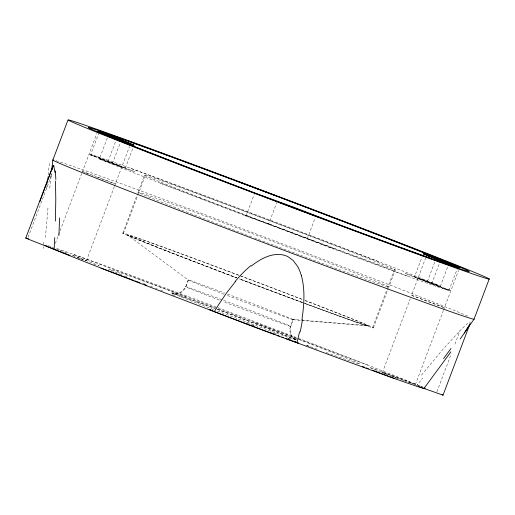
<?xml version="1.0" encoding="UTF-8"?>
<svg xmlns="http://www.w3.org/2000/svg" width="515" height="515" viewBox="0 0 515 515"><rect width="100%" height="100%" fill="white"/><g stroke="black" fill="none" stroke-linecap="round" stroke-linejoin="round"><path stroke-width="0.39" stroke-dasharray="2.58 1.93" d="M47.966 208.015L45.397 237.962M49.762 188.084L51.333 173.941M28.113 237.235L50.979 176.729L51.333 173.568M50.979 176.729L51.416 173.645M122.898 233.07L137.505 193.749M55.324 243.363L82.213 172.197M83.089 171.785L82.477 171.508L96.852 133.475M107.294 138.065L99.414 158.91L125.428 168.231L90.711 154.564L99.15 132.226M108.066 161.382L115.695 141.187M112.431 163.57L120.059 143.376M114.343 186.642L86.353 260.938M114.549 186.089L129.49 146.55M125.319 168.148L133.218 147.232M138.059 192.262L144.503 175.203M123.375 233.565L137.608 195.9M137.853 195.262L145.262 175.647M246.028 216.023L254.204 194.387M99.414 158.91L100.869 159.573A193.093 2.356 20.7 0 0 245.777 215.927L268.56 224.295L276.735 202.659M307.236 238.844L314.871 218.656M227.398 294.071A56.315 0.689 20.7 0 1 293.389 319.718C290.647 325.461 287.937 333.128 293.486 338.181L296.692 340.035A10.725 10.654 -63.4 0 1 290.512 326.246L293.061 319.512L300.831 320.13M372.667 327.36L386.9 289.688M387.138 289.05L394.548 269.442M373.42 327.804L388.02 289.173M388.304 288.426L395.308 269.886M428.525 282.426L414.491 276.941L422.126 256.747M403.721 380.527L382.445 372.3L410.236 298.752M411.536 295.314L444.542 307.751L411.536 295.314L425.648 257.976M427.386 281.518L435.014 261.324M431.744 283.707L439.379 263.513M414.491 276.941L440.396 286.179L447.709 266.822M448.945 290.518L457.539 268.193M415.354 384.679L443.402 310.442M443.615 309.895L458.556 270.356M436.926 391.78L451.275 353.805M454.925 344.149L460.037 330.63L466.667 324.321L469.963 322.139A19.119 2.176 -49.9 0 1 470.343 322.396L470.356 322.609M188.039 279.935C186.733 287.531 180.482 296.106 171.836 292.893L215.785 308.73M421.457 375.171L442.237 350.142L460.037 330.63M302.389 320.259L367.678 325.48M293.26 319.718L300.425 320.317M301.224 320.382L368.135 325.963L349.421 319.68L304.616 303.329M98.281 265.611L99.247 265.862A57.596 0.702 20.7 0 0 98.095 265.244L70.87 254.487M268.56 224.295L334.061 249.138A193.093 2.356 20.7 0 0 448.861 290.499A32.432 0.399 20.7 0 1 440.679 287.409L406.824 274.167A57.596 0.702 20.7 0 1 404.996 273.291L421.122 278.879M85.303 260.609L85.818 260.783M413.687 384.177L414.369 384.415M93.756 264.079L94.876 264.472M248.198 216.577L280.263 228.357A57.596 0.702 20.7 0 1 293.524 233.353L332.593 248.475A32.432 0.399 20.7 0 1 334.068 249.138M411.846 383.521L412.843 383.881M81.653 259.309L82.786 259.721M88.374 173.536L82.477 171.508M410.713 383.109L408.105 382.156M80.398 258.852L77.623 257.828M89.726 174.031L115.482 183.952L96.183 176.89M302.479 302.537L239.52 278.93A128.724 1.571 20.7 0 0 363.667 324.624A128.724 1.571 20.7 0 0 305.131 300.56M405.215 381.087L406.683 381.628M217.233 309.27L268.264 328.654L296.692 340.035M131.138 168.502L379.426 261.916M160.384 183.173L408.672 276.587M73.98 254.552L185.973 296.685M255.775 322.944L298.616 339.063M299.37 339.346L367.768 365.084A203.818 2.491 20.7 0 1 418.708 385.548M288.027 338.464L290.286 339.314M306.818 345.533L309.077 346.383M66.725 252.904L63.641 251.738A32.451 0.399 20.7 0 0 55.993 248.848M72.583 255.492L84.454 260.094M426.954 281.879L450.992 290.692L417.884 278.197L426.987 281.84M428.544 282.484L449.099 290.524M112.856 163.21L88.857 154.384L121.926 166.892L112.824 163.249M91.992 175.287L93.022 175.686M397.368 378.493L390.711 375.931M420.33 386.012L422.5 386.849M419.777 385.799L406.715 380.81A32.451 0.399 20.7 0 0 395.263 376.497L369.461 367.337A57.596 0.702 20.7 0 0 371.289 368.212L379.04 371.367M88.606 173.98L86.172 173.027M410.507 382.703L382.445 372.3M384.757 373.62L387.628 374.733M367.768 365.084L357.919 361.234A203.818 2.491 20.7 0 0 56.296 248.359M384.1 373.362L379.748 371.65M411.659 383.16L412.663 383.559M85.168 172.628L83.623 172.004M100.914 159.586L100.869 159.573A32.432 0.399 20.7 0 0 108.974 162.611L134.782 171.823A57.596 0.702 20.7 0 0 133.63 171.199L109.746 161.729A33.713 0.412 20.7 0 0 90.943 154.584A193.093 2.356 20.7 0 1 249.659 212.386A193.093 2.356 20.7 0 1 438.896 285.497L440.396 286.179M414.208 384.184L414.742 384.402M85.149 260.378L86.057 260.764M251.41 324.914A57.596 0.702 20.7 0 1 253.631 325.75M121.643 274.765A134.093 1.635 20.7 0 1 166.596 289.507A134.093 1.635 20.7 0 1 331.3 352.093A134.093 1.635 20.7 0 1 324.733 351.938M317.176 349.183A134.093 1.635 20.7 0 1 304.912 344.683M290.312 339.288A134.093 1.635 20.7 0 1 288.072 338.458M276.31 334.081A134.093 1.635 20.7 0 1 270.549 331.93M254.069 325.757A134.093 1.635 20.7 0 1 252.653 325.223M248.43 323.639A134.093 1.635 20.7 0 1 246.318 322.841M174.636 295.559A134.093 1.635 20.7 0 1 172.351 294.677M162.753 290.969A134.093 1.635 20.7 0 1 160.609 290.138M157.12 288.78A134.093 1.635 20.7 0 1 155.62 288.2M152.685 287.055A134.093 1.635 20.7 0 1 149.118 285.664M144.618 283.9A134.093 1.635 20.7 0 1 142.449 283.05M126.793 276.845A134.093 1.635 20.7 0 1 124.617 275.969M56.084 160.732A225.274 2.755 20.7 0 1 259.631 235.213A225.274 2.755 20.7 0 1 469.339 316.757M46.26 245.082A203.818 2.491 20.7 0 1 47.219 245.372M48.333 245.719A203.818 2.491 20.7 0 1 52.633 247.116M421.386 386.726A203.818 2.491 20.7 0 1 422.068 387.029M416.12 386.359A283.166 72.551 -53.6 0 1 422.706 378.016M302.202 299.434A128.724 1.571 20.7 0 0 132.31 236.282A128.724 1.571 20.7 0 0 236.649 277.843L163.628 249.781L127.63 235.02L188.355 280.121L185.812 286.855A10.725 10.654 -63.4 0 1 172.049 293.138M293.389 319.718A56.315 0.689 20.7 0 1 226.928 295.32M224.038 294.213A56.315 0.689 20.7 0 1 188.026 279.909A56.315 0.689 20.7 0 1 224.688 293.061M219.287 300.11A56.302 0.689 20.7 0 1 203.998 293.087A56.302 0.689 20.7 0 1 289.7 325.873A56.302 0.689 20.7 0 1 223.104 301.565M296.17 340.08A67.027 0.818 20.7 0 1 216.442 310.654M213.403 309.489A67.027 0.818 20.7 0 1 171.682 292.893A67.027 0.818 20.7 0 1 214.401 308.215M217.227 309.264A67.027 0.818 20.7 0 1 296.505 339.939M251.61 236.868A134.093 1.635 20.7 0 1 160.661 199.762A134.093 1.635 20.7 0 1 376.684 281.621A134.093 1.635 20.7 0 1 254.603 238.001M305.228 300.515A134.093 1.635 20.7 0 1 368.837 326.581A134.093 1.635 20.7 0 1 239.166 278.866M236.919 278.016A134.093 1.635 20.7 0 1 127.063 234.306A134.093 1.635 20.7 0 1 302.311 299.395M421.154 278.885A33.713 0.412 20.7 0 1 438.896 285.497M46.749 188.361A128.138 8.446 -86.6 0 1 49.44 163.017M43.897 242.198A290.627 13.493 -84.5 0 1 43.35 248.423M52.157 247.412A32.451 0.399 20.7 0 1 53.425 247.889M245.7 215.901A33.713 0.412 20.7 0 1 248.236 216.596M199.672 197.464A134.093 1.635 20.7 0 0 395.024 269.937A134.093 1.635 20.7 0 0 215.013 200.232A134.093 1.635 20.7 0 0 199.672 197.464"/><path stroke-width="0.77" d="M55.414 221.044L55.794 199.556L55.498 180.977M54.757 237.57L54.127 249.357L67.323 254.365M51.687 170.401L52.833 160.12L67.999 119.982M301.925 319.519C304.133 304.957 305.253 289.778 301.333 275.403M51.976 169.783L53.373 165.405A19.119 2.034 -88.8 0 1 53.792 165.663L54.983 172.454M299.595 331.782L296.936 342.739L298.359 343.183M25.763 238.052L53.077 165.708M39.829 201.655L52.517 167.24M439.919 262.071L440.467 260.629M418.611 386.514L443.022 395.16L469.648 324.714M460.185 338.999L474.083 319.081L489.25 278.943M469.86 324.083L470.06 323.632M469.616 324.585L464.33 333.051M450.895 351.867L423.935 388.49M235.323 281.744L226.446 293.08L218.952 304.153A286.591 275.364 30.8 0 0 214.343 311.665L211.034 310.313A32.451 0.399 20.7 0 1 209.843 309.702M251.249 266.068C260.41 258.865 272.19 252.157 284.216 255.221A19.119 17.832 2.5 0 1 287.898 256.663L293.041 260.384L297.67 266.48A46.15 43.196 0.9 0 1 301.262 275.416M210.062 309.76L210.822 309.998M27.623 238.522L25.75 237.982A57.596 0.702 20.7 0 0 26.902 238.606L54.127 249.357M28.151 238.703L28.756 238.902M211.961 310.378L212.663 310.622M295.719 342.321L263.558 330.508A57.596 0.702 20.7 0 1 250.296 325.512L214.349 311.672M237.949 181.499L276.787 196.106M280.469 202.826L319.3 217.433M68.012 254.622L70.072 255.395M100.972 268.09L133.295 280.25M134.801 280.817L140.061 282.793M144.567 284.492L146.827 285.342M362.438 366.461L364.697 367.311M366.197 367.877L368.45 368.721M372.21 370.137L394.76 378.622M435.677 258.8L459.708 267.613L426.607 255.118L435.709 258.762M437.261 259.406L457.668 267.44A193.093 2.356 20.7 0 1 341.767 225.679L293.376 207.062L254.751 192.945A193.093 2.356 20.7 0 1 109.399 136.411L108.137 135.831L134.151 145.153L120.001 139.578M119.989 139.526L99.582 131.492A193.093 2.356 20.7 0 1 258.382 189.314A193.093 2.356 20.7 0 1 447.85 262.521L449.112 263.101L423.105 253.779L437.248 259.354M121.579 140.132L97.541 131.319L130.649 143.814L121.546 140.17M293.659 341.13L296.82 342.411M297.799 342.835L298.378 343.099M425.004 388.561A203.818 2.491 20.7 0 1 285.96 338.638M283.224 337.615A203.818 2.491 20.7 0 1 281.853 337.106M279.124 336.083A203.818 2.491 20.7 0 1 277.765 335.574M275.042 334.55A203.818 2.491 20.7 0 1 47.354 246.447M46.672 246.138A203.818 2.491 20.7 0 1 46.06 245.855M45.513 245.597A203.818 2.491 20.7 0 1 45.03 245.365M424.115 388.014A203.818 2.491 20.7 0 1 424.714 388.342M442.147 394.709A57.596 0.702 20.7 0 1 443.022 395.16M474.083 319.081A225.274 2.755 20.7 0 1 260.114 241.278A225.274 2.755 20.7 0 1 53.154 159.959M450.979 348.488A105.665 5.279 -52.7 0 1 443.557 358.582M59.534 217.929A229.838 56.579 -85.4 0 1 58.89 235.664M55.234 170.813A47.084 5.955 -87.6 0 1 55.832 179.497M235.097 281.57A126.265 120.703 14.6 0 1 250.837 265.611M302.485 319.577A236.314 220.298 -17.8 0 1 300.194 331.879M172.969 161.762A203.818 2.491 20.7 0 0 468.901 271.521A203.818 2.491 20.7 0 0 194.013 165.115A203.818 2.491 20.7 0 0 172.969 161.762M161.845 157.796A225.274 2.755 20.7 0 0 488.928 279.104A225.274 2.755 20.7 0 0 185.104 161.498A225.274 2.755 20.7 0 0 161.845 157.796"/></g></svg>
